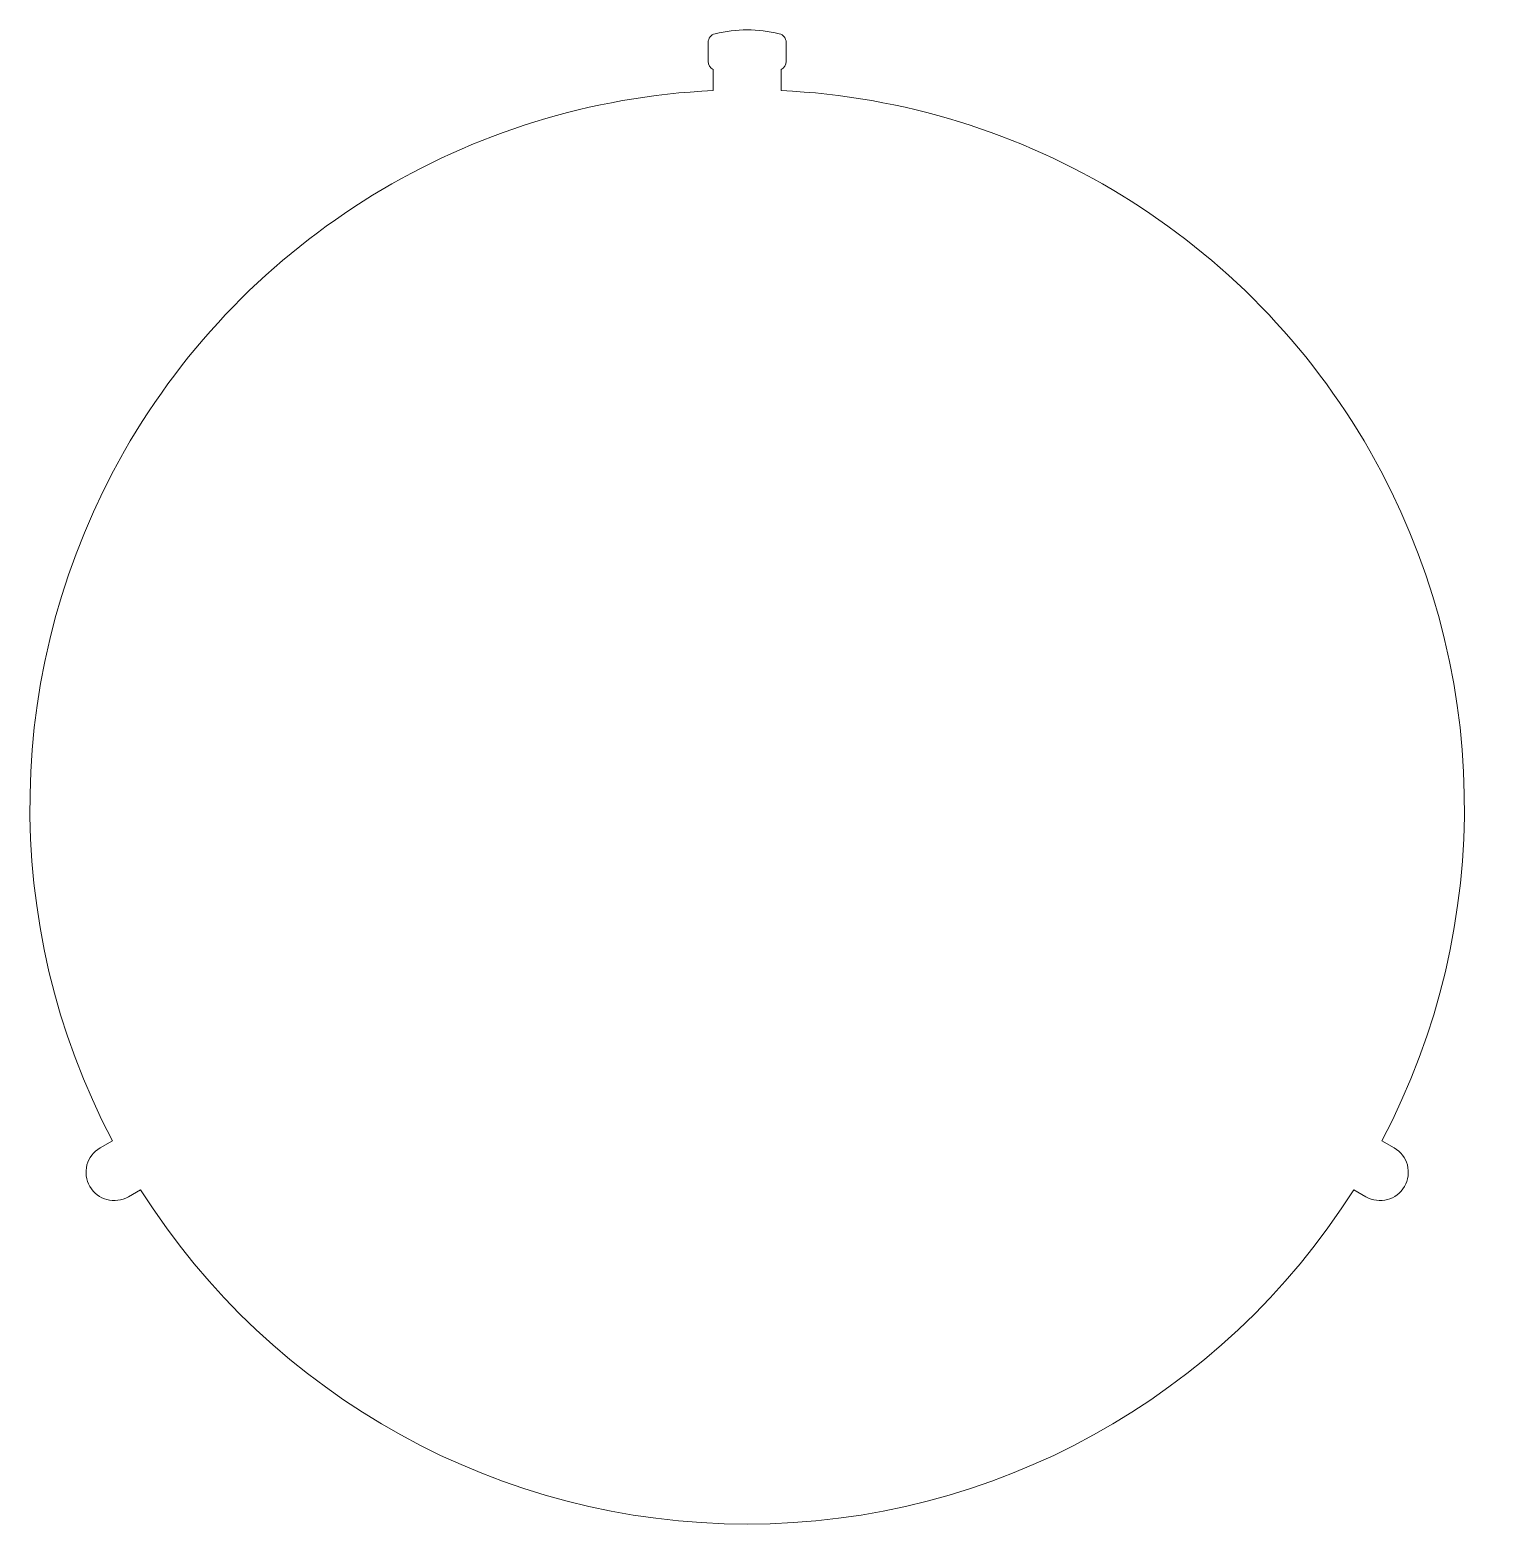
# Model space of a CAD drawing. Header units: inches. Extents: x -64 to 66, y -64 to 69.
import ezdxf

# ---------------------------------------------------------------- set-up
doc = ezdxf.new("R2010")
doc.units = ezdxf.units.IN
doc.header["$MEASUREMENT"] = 0
doc.layers.add('1', color=7, linetype='Continuous')

msp = doc.modelspace()

# ---------------------------------------------------------------- linework, layer by layer
at = {"layer": '1', "color": 7, "linetype": 'Continuous', "lineweight": 18}
for p, q in [((-3.45, 67.681981), (-3.45, 66)), ((3.45, 67.681981), (3.45, 66)), ((-3.011, 65.286082), (-3.011, 63.428573)), ((3.011, 65.286082), (3.011, 63.428573)), ((-57.281844, -30.184936), (-56.199977, -29.560321)), ((57.281844, -30.184936), (56.199977, -29.560321)), ((-54.781844, -34.515064), (-53.699977, -33.890448)), ((54.781844, -34.515064), (53.699977, -33.890448))]:
    msp.add_line(p, q, dxfattribs=at)
for centre, radius, start, end in [((0, 56.8), 12, 90, 103.686377), ((-2.65, 67.681981), 0.8, 103.686377, 180), ((-2.65, 66), 0.8, 180, 243.176089), ((0, 0), 63.5, 92.717832, 207.743678), ((-56.031844, -32.35), 2.5, 120, 210), ((-56.031844, -32.35), 2.5, 210, 300), ((0, 0), 63.5, 212.256322, 270)]:
    msp.add_arc(centre, radius, start, end, dxfattribs=at)
at = {"layer": '1', "color": 7, "linetype": 'Continuous', "lineweight": 18, "extrusion": (0, 0, -1)}
for centre, radius, start, end in [((0, 56.8), 12, 90, 103.686377), ((-2.65, 67.681981), 0.8, 103.686377, 180), ((-2.65, 66), 0.8, 180, 243.176089), ((0, 0), 63.5, 92.717832, 207.743678), ((-56.031844, -32.35), 2.5, 120, 210), ((0, 0), 63.5, 212.256322, 270), ((-56.031844, -32.35), 2.5, 210, 300)]:
    msp.add_arc(centre, radius, start, end, dxfattribs=at)

doc.saveas('drawing.dxf')
